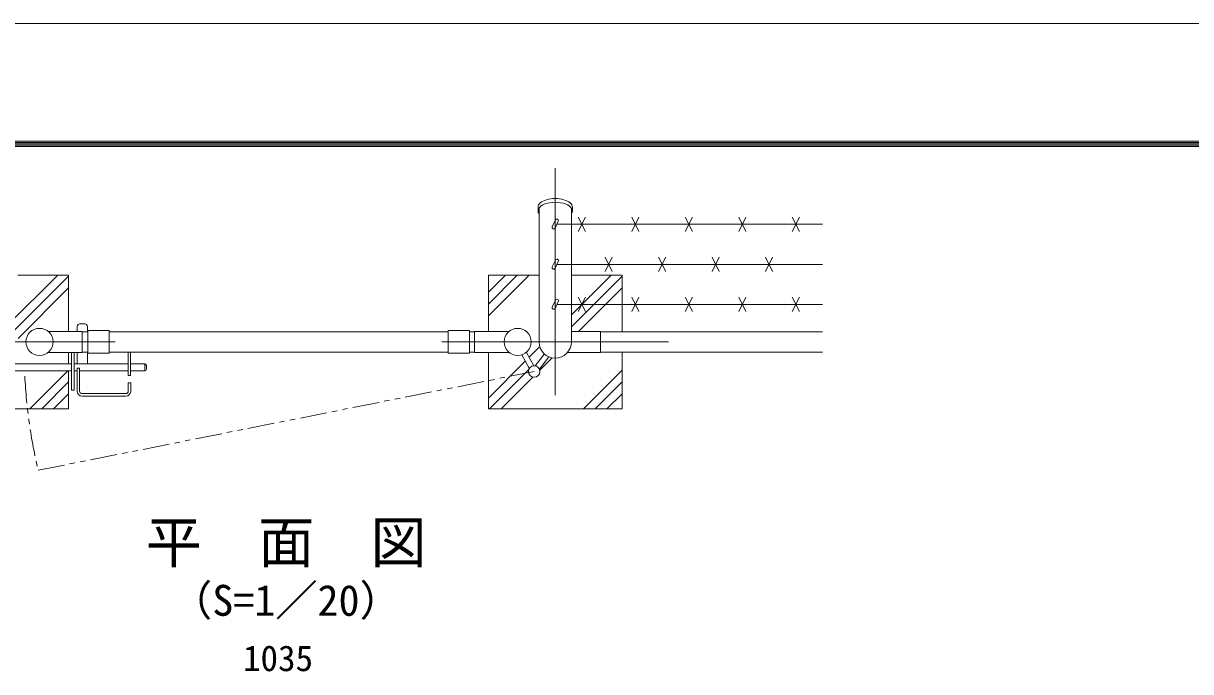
# Model space of a CAD drawing. Units: millimetres, scale not verified. Extents: x -4200 to 4200, y -2970 to 2970.
# Drawn here: x -2539 to -356, y 1758 to 2970 of the extents above; entities that cross this region are included whole.
import ezdxf
from ezdxf.enums import TextEntityAlignment as Align

# ---------------------------------------------------------------- set-up
doc = ezdxf.new("R2010")
doc.units = ezdxf.units.MM
doc.header["$LTSCALE"] = 20
doc.linetypes.add('USER1', pattern=[50.8, 31.75, -6.35, 6.35, -6.35])
doc.linetypes.add('USER3', pattern=[5, 2.5, -0.5, 0.5, -0.5, 0.5, -0.5])
for name, color, linetype, lineweight in [('0-1_D-TTL', 7, 'Continuous', 9), ('0-2_D-TTL-TXT', 7, 'Continuous', 18), ('0-3_D-STR4', 7, 'Continuous', 9), ('0-4_D-BMK', 2, 'USER1', 13), ('0-5_D-STR1', 1, 'Continuous', 18), ('0-7_D-DCR-HCH', 7, 'Continuous', 9), ('0-8_D-STR3', 3, 'Continuous', 13), ('0-9_D-STR-DIM', 7, 'Continuous', 9)]:
    doc.layers.add(name, color=color, linetype=linetype, lineweight=lineweight)
doc.styles.add('ＭＳ ゴシック', font='')
doc.styles.get('ＭＳ ゴシック').set_extended_font_data('MS Gothic')

msp = doc.modelspace()

# ---------------------------------------------------------------- linework, layer by layer
at = {"layer": '0-1_D-TTL', "color": 2, "lineweight": 18}
msp.add_lwpolyline([(-4200, 2970), (4200, 2970), (4200, -2970), (-4200, -2970)], close=True, dxfattribs=at)
at = {"layer": '0-1_D-TTL'}
for points in [[(-3930, 2750), (3930, 2750), (3930, -2750), (-3930, -2750)], [(-3927.5, 2747.5), (3927.5, 2747.5), (3927.5, -2747.5), (-3927.5, -2747.5)], [(-3925, 2745), (3925, 2745), (3925, -2745), (-3925, -2745)], [(-3922.5, 2742.5), (3922.5, 2742.5), (3922.5, -2742.5), (-3922.5, -2742.5)], [(-3920, 2740), (3920, 2740), (3920, -2740), (-3920, -2740)]]:
    msp.add_lwpolyline(points, close=True, dxfattribs=at)
at = {"layer": '0-3_D-STR4'}
for p, q in [((-1669.32, 2499.53), (-1669.32, 2394.23)), ((-1574.57, 2499.53), (-1669.32, 2499.53)), ((-2454.32, 2333.33), (-2454.32, 2354.83))]:
    msp.add_line(p, q, dxfattribs=at)
for points in [[(-2454.32, 2394.23), (-2454.32, 2499.53), (-2549.07, 2499.53)], [(-1419.32, 2393.53), (-1419.32, 2499.53), (-1514.07, 2499.53)], [(-2704.32, 2355.53), (-2704.32, 2249.53), (-2454.32, 2249.53), (-2454.32, 2320.33)], [(-1669.32, 2354.83), (-1669.32, 2249.53), (-1419.32, 2249.53), (-1419.32, 2355.53)]]:
    msp.add_lwpolyline(points, dxfattribs=at)
at = {"layer": '0-4_D-BMK'}
for p, q in [((-1544.32, 2699.47), (-1544.32, 2275.2)), ((-2367.19, 2374.53), (-2791.45, 2374.53)), ((-1756.45, 2374.53), (-1332.19, 2374.53))]:
    msp.add_line(p, q, dxfattribs=at)
at = {"layer": '0-4_D-BMK', "linetype": 'USER3'}
msp.add_line((-2511.21, 2134.69), (-1583.71, 2319.34), dxfattribs=at)
msp.add_arc((-1577.22, 2357.33), 960.15, 182.81239, 193.40726, dxfattribs=at)
at = {"layer": '0-5_D-STR1'}
for p, q in [((-1576.42, 2619.53), (-1576.42, 2626.45)), ((-1574.57, 2624.9), (-1574.57, 2374.53)), ((-1514.07, 2624.9), (-1514.07, 2374.53)), ((-1512.22, 2619.53), (-1512.22, 2626.45)), ((-2428.72, 2393.53), (-2418.67, 2393.53)), ((-2378.67, 2393.53), (-1744.47, 2393.53)), ((-1704.47, 2393.53), (-1694.52, 2393.53)), ((-1459.32, 2393.53), (-1044.32, 2393.53)), ((-2428.72, 2355.53), (-2418.67, 2355.53)), ((-2378.67, 2355.53), (-1744.47, 2355.53)), ((-1704.47, 2355.53), (-1694.52, 2355.53)), ((-1459.32, 2355.53), (-1044.32, 2355.53))]:
    msp.add_line(p, q, dxfattribs=at)
for centre in [(-2508.67, 2374.53), (-1614.47, 2374.53)]:
    msp.add_circle(centre, 25.4, dxfattribs=at)
msp.add_arc((-1544.32, 2374.53), 30.25, 180, 0, dxfattribs=at)
for centre, start_param, end_param in [((-1544.32, 2626.45), 6.2831853, 9.424778), ((-1544.32, 2619.53), 5.9420265, 9.7659367)]:
    msp.add_ellipse(centre, major_axis=(32.1, 0), ratio=0.5, start_param=start_param, end_param=end_param, dxfattribs=at)
at = {"layer": '0-7_D-DCR-HCH'}
for p, q in [((-2569.65, 2404.35), (-2474.47, 2499.53)), ((-2556.2, 2395.7), (-2454.32, 2497.58)), ((-1669.32, 2423.31), (-1593.1, 2499.53)), ((-1669.32, 2445.4), (-1615.2, 2499.53)), ((-1669.32, 2467.5), (-1637.3, 2499.53)), ((-1514.07, 2424.93), (-1439.47, 2499.53)), ((-1514.07, 2402.83), (-1419.32, 2497.58)), ((-2548.68, 2381.13), (-2454.32, 2475.48)), ((-1500.58, 2394.23), (-1419.32, 2475.48)), ((-1593.03, 2345.97), (-1574.14, 2364.86)), ((-1669.32, 2269.68), (-1600.37, 2338.63)), ((-1573.16, 2321.65), (-1549.99, 2344.81)), ((-2526.65, 2249.53), (-2455.85, 2320.33)), ((-1667.37, 2249.53), (-1593.85, 2323.05)), ((-1491.65, 2249.53), (-1419.32, 2321.85)), ((-2504.55, 2249.53), (-2454.32, 2299.75)), ((-1645.28, 2249.53), (-1586.01, 2308.79)), ((-1469.55, 2249.53), (-1419.32, 2299.75)), ((-2482.45, 2249.53), (-2454.32, 2277.66)), ((-1447.45, 2249.53), (-1419.32, 2277.66))]:
    msp.add_line(p, q, dxfattribs=at)
at = {"layer": '0-8_D-STR3'}
for p, q in [((-1543.89, 2602.56), (-1549.84, 2589.79)), ((-1538.45, 2600.02), (-1544.4, 2587.26)), ((-1501.03, 2581.11), (-1487.61, 2607.94)), ((-1501.03, 2607.94), (-1487.61, 2581.11)), ((-1401.03, 2581.11), (-1387.61, 2607.94)), ((-1401.03, 2607.94), (-1387.61, 2581.11)), ((-1301.03, 2581.11), (-1287.61, 2607.94)), ((-1301.03, 2607.94), (-1287.61, 2581.11)), ((-1201.03, 2581.11), (-1187.61, 2607.94)), ((-1201.03, 2607.94), (-1187.61, 2581.11)), ((-1101.03, 2581.11), (-1087.61, 2607.94)), ((-1101.03, 2607.94), (-1087.61, 2581.11)), ((-1044.32, 2594.53), (-1541.01, 2594.53)), ((-1451.03, 2506.11), (-1437.61, 2532.94)), ((-1451.03, 2532.94), (-1437.61, 2506.11)), ((-1351.03, 2506.11), (-1337.61, 2532.94)), ((-1351.03, 2532.94), (-1337.61, 2506.11)), ((-1251.03, 2506.11), (-1237.61, 2532.94)), ((-1251.03, 2532.94), (-1237.61, 2506.11)), ((-1151.03, 2506.11), (-1137.61, 2532.94)), ((-1151.03, 2532.94), (-1137.61, 2506.11)), ((-1543.89, 2527.56), (-1549.84, 2514.79)), ((-1538.45, 2525.02), (-1544.4, 2512.26)), ((-1044.32, 2519.53), (-1541.01, 2519.53)), ((-1543.89, 2452.56), (-1549.84, 2439.79)), ((-1538.45, 2450.02), (-1544.4, 2437.26)), ((-1501.03, 2431.11), (-1487.61, 2457.94)), ((-1501.03, 2457.94), (-1487.61, 2431.11)), ((-1401.03, 2431.11), (-1387.61, 2457.94)), ((-1401.03, 2457.94), (-1387.61, 2431.11)), ((-1301.03, 2431.11), (-1287.61, 2457.94)), ((-1301.03, 2457.94), (-1287.61, 2431.11)), ((-1201.03, 2431.11), (-1187.61, 2457.94)), ((-1201.03, 2457.94), (-1187.61, 2431.11)), ((-1101.03, 2431.11), (-1087.61, 2457.94)), ((-1101.03, 2457.94), (-1087.61, 2431.11)), ((-1044.32, 2444.53), (-1541.01, 2444.53)), ((-2438.22, 2403.33), (-2438.22, 2394.23)), ((-2433.22, 2408.33), (-2424.22, 2408.33)), ((-2419.22, 2403.33), (-2419.22, 2393.53)), ((-2492.64, 2394.23), (-2428.72, 2394.23)), ((-2428.72, 2394.23), (-2428.72, 2354.83)), ((-2418.67, 2395.83), (-2378.67, 2395.83)), ((-2418.67, 2353.23), (-2418.67, 2395.83)), ((-2378.67, 2353.23), (-2378.67, 2395.83)), ((-1744.47, 2395.83), (-1704.47, 2395.83)), ((-1744.47, 2353.23), (-1744.47, 2395.83)), ((-1704.47, 2353.23), (-1704.47, 2395.83)), ((-1630.51, 2394.23), (-1694.92, 2394.23)), ((-1694.92, 2394.23), (-1694.92, 2354.83)), ((-2492.64, 2354.83), (-2428.72, 2354.83)), ((-2444.22, 2354.83), (-2444.22, 2284.33)), ((-2438.22, 2354.83), (-2438.22, 2333.33)), ((-2419.22, 2355.53), (-2419.22, 2333.33)), ((-2418.67, 2353.23), (-2378.67, 2353.23)), ((-2343.22, 2355.53), (-2343.22, 2311.83)), ((-2338.72, 2355.53), (-2338.72, 2311.83)), ((-1744.47, 2353.23), (-1704.47, 2353.23)), ((-1630.51, 2354.83), (-1694.92, 2354.83)), ((-1606.95, 2350.27), (-1592.78, 2325.21)), ((-1598.16, 2355.05), (-1584.07, 2330.14)), ((-1581.78, 2329.97), (-1564.59, 2352.07)), ((-1573.89, 2323.83), (-1556.12, 2346.67)), ((-1459.32, 2354.83), (-1521.37, 2354.83)), ((-2577, 2333.33), (-2448.72, 2333.33)), ((-2577, 2320.33), (-2448.72, 2320.33)), ((-2444.22, 2333.33), (-2343.22, 2333.33)), ((-2444.22, 2320.33), (-2438.22, 2320.33)), ((-2438.22, 2325.33), (-2438.22, 2282.33)), ((-2438.22, 2325.33), (-2433.72, 2325.33)), ((-2433.72, 2325.33), (-2433.72, 2282.33)), ((-2433.72, 2320.33), (-2343.22, 2320.33)), ((-2338.72, 2333.33), (-2311.72, 2333.33)), ((-2338.72, 2320.33), (-2311.72, 2320.33)), ((-2311.72, 2333.33), (-2311.72, 2320.33)), ((-2308.72, 2330.33), (-2308.72, 2323.33)), ((-2343.22, 2311.83), (-2338.72, 2311.83)), ((-2342.72, 2298.33), (-2342.72, 2282.33)), ((-2342.72, 2298.33), (-2338.22, 2298.33)), ((-2338.22, 2298.33), (-2338.22, 2282.33)), ((-2429.22, 2277.83), (-2347.22, 2277.83)), ((-2429.22, 2273.33), (-2347.22, 2273.33))]:
    msp.add_line(p, q, dxfattribs=at)
for points in [[(-1459.32, 2354.83), (-1459.32, 2394.23), (-1514.07, 2394.23)], [(-2448.72, 2354.83), (-2448.72, 2284.33), (-2444.22, 2284.33)]]:
    msp.add_lwpolyline(points, dxfattribs=at)
msp.add_circle((-1583.71, 2319.34), 10.8, dxfattribs=at)
for centre, radius, start, end in [((-1541.17, 2601.29), 3, 334.99524, 154.99707), ((-1547.12, 2588.53), 3, 154.99707, 334.99524), ((-1547.12, 2513.53), 3, 154.99707, 334.99524), ((-1541.17, 2526.29), 3, 334.99524, 154.99707), ((-1541.17, 2451.29), 3, 334.99524, 154.99707), ((-1547.12, 2438.53), 3, 154.99707, 334.99524), ((-2433.22, 2403.33), 5, 90, 180), ((-2424.22, 2403.33), 5, 0, 90), ((-2311.72, 2330.33), 3, 0, 90), ((-2311.72, 2323.33), 3, 270, 0), ((-2429.22, 2282.33), 9, 180, 270), ((-2429.22, 2282.33), 4.5, 180, 270), ((-2347.22, 2282.33), 4.5, 270, 0), ((-2347.22, 2282.33), 9, 270, 0)]:
    msp.add_arc(centre, radius, start, end, dxfattribs=at)

# ---------------------------------------------------------------- texts
at = {"layer": '0-2_D-TTL-TXT', "style": 'ＭＳ ゴシック'}
for s, height, p in [('平\u3000面\u3000図', 76.98, (-2309.81, 1938.46)), ('（S=1／20）', 57.77, (-2264.33, 1845.27))]:
    msp.add_text(s, height=height, dxfattribs=at).set_placement(p, align=Align.BOTTOM_LEFT)
at = {"layer": '0-9_D-STR-DIM', "style": 'ＭＳ ゴシック'}
msp.add_text('1035', height=48.09, dxfattribs=at).set_placement((-2128.07, 1744.78), align=Align.BOTTOM_LEFT)

doc.saveas('drawing.dxf')
